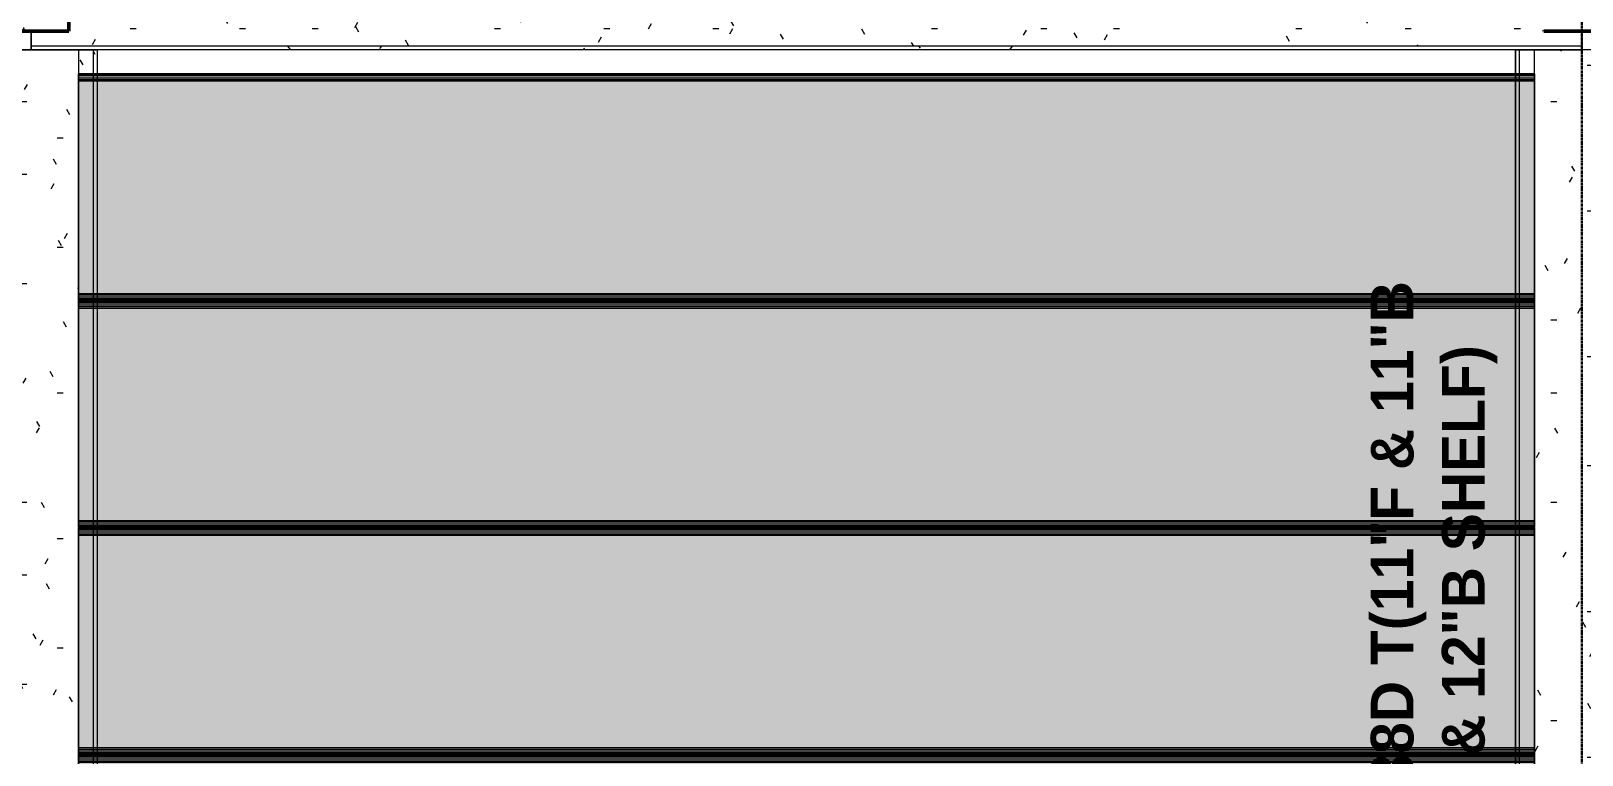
# Model space of a CAD drawing. Header units: inches. Extents: x -4126 to 627, y 9773 to 12338.
# Drawn here: x -3154.3 to -2827.3, y 11374.5 to 11527.2 of the extents above; entities that cross this region are included whole.
import ezdxf

# ---------------------------------------------------------------- set-up
doc = ezdxf.new("R2010")
doc.units = ezdxf.units.IN
doc.header["$MEASUREMENT"] = 0
doc.linetypes.add('Grid Line 1_2_', pattern=[0.875, 0.5, -0.125, 0.125, -0.125])
for name, color, linetype, lineweight in [('S-BEAM', 12, 'Continuous', 9), ('S-BEAM-IDEN', 2, 'Continuous', 30), ('S-COLS', 52, 'Continuous', 9), ('S-GRID', 1, 'Continuous', 9)]:
    doc.layers.add(name, color=color, linetype=linetype, lineweight=lineweight)
doc.styles.add('Century Gothic_B', font='', dxfattribs={"height": 9})
doc.styles.get('Century Gothic_B').set_extended_font_data('Century Gothic', bold=True)
pattern_1 = [(0, (0, 0), (30.72, 7.68), [1.267, -21.773, 1.267, -21.773, -122.88]), (0, (0, 0), (30.72, 7.68), [-46.08, 1.267, -44.813, 1.267, -21.773, -53.76]), (0, (0, 0), (30.72, 7.68), [-115.2, 1.267, -14.093, 1.267, -37.133]), (120, (11.52, 3.84), (-22.011075, 22.7643004), [1.267, -21.773, 1.267, -21.773, -122.88]), (120, (11.52, 3.84), (-22.011075, 22.7643004), [-46.08, 1.267, -44.813, 1.267, -21.773, -53.76]), (120, (11.52, 3.84), (-22.011075, 22.7643004), [-115.2, 1.267, -14.093, 1.267, -37.133]), (240, (15.36, 19.2), (-8.708925, -30.4443004), [1.267, -21.773, 1.267, -21.773, -122.88]), (240, (15.36, 19.2), (-8.708925, -30.4443004), [-46.08, 1.267, -44.813, 1.267, -21.773, -53.76]), (240, (15.36, 19.2), (-8.708925, -30.4443004), [-115.2, 1.267, -14.093, 1.267, -37.133])]

# ---------------------------------------------------------------- blocks, each defined once
blk = doc.blocks.new('034100 - Precast Structural Concrete - Column - Corbels - 16_x16_-1699968-FRAMING PLAN - 1ST FLOOR')
at = {"layer": 'S-COLS'}
h = blk.add_hatch(dxfattribs=at)
h.set_pattern_fill('FP_1', color=256, style=0, pattern_type=2)
h.set_pattern_definition([(140, (11534.205, 3155.308), (2.40992, 27.5427), [2.88, -31.68]), (85, (11534.205, 3155.308), (-28.884266, -5.327844), [2.304, -25.344]), (190.451, (11534.406, 3157.603), (-26.47393, 22.215316), [2.448, -26.924]), (136.184, (11526.525, 3155.308), (6.35642, 40.98187), [4.32, -47.52]), (186.636, (11527.055, 3158.723), (-37.40619, 35.89075), [3.671, -40.386]), (81.184, (11526.525, 3155.31), (-37.40622, 35.89097), [3.456, -38.016]), (111, (11528.445, 3159.148), (15.46073, 22.921036), [2.88, -31.68]), (56, (11528.445, 3159.148), (-27.84574, 9.34353), [2.304, -25.344]), (161.451, (11529.734, 3161.058), (-12.38442, 32.26477), [2.448, -26.924]), (127.5, (11534.205, 3155.308), (-12.782707, 0.466855), [1.267, -23.77, 1.267, -24.461, -25.44]), (127.5, (11534.205, 3155.308), (-12.782707, 0.466855), [-50.765, 1.267, -24.173]), (97.5, (11534.205, 3155.308), (-15.14509, 10.10159), [1.267, -13.402, 1.267, -23.194, -9.696]), (97.5, (11534.205, 3155.308), (-15.14509, 10.10159), [-39.13, 1.267, -8.429]), (57.5, (11534.205, 3146.745), (0.86578, 20.499161), [1.267, -8.333, 1.267, -28.685, -39.744]), (57.5, (11534.205, 3146.745), (0.86578, 20.499161), [-39.552, 1.267, -38.477]), (47.5, (11534.205, 3142.905), (-3.844288, 22.39478), [1.267, -11.213, 1.267, -18.624, -28.224]), (47.5, (11534.205, 3142.905), (-3.844288, 22.39478), [-32.371, 1.267, -26.957])])
h.paths.add_polyline_path([(7.02, -7.02), (6.98, 1), (-8.98, 1), (-8.98, -7.02), (6.94, -7.02)], flags=0)
for p, q in [((-8.91, 8.98), (-8.98, 8.98)), ((-8.98, 8.98), (-8.98, -7.02)), ((6.94, 8.98), (-8.91, 8.98)), ((7.02, 8.98), (6.94, 8.98)), ((7.02, -7.02), (7.02, 8.98)), ((-8.98, -7.02), (-8.91, -7.02)), ((-8.91, -7.02), (6.94, -7.02)), ((6.94, -7.02), (7.02, -7.02))]:
    blk.add_line(p, q, dxfattribs=at)
at = {"layer": 'S-COLS', "lineweight": 50}
for p, q in [((-8.98, -7.02), (-8.98, 8.98)), ((-8.98, 8.98), (-8.91, 8.98)), ((-8.91, 8.98), (6.94, 8.98)), ((6.94, 8.98), (7.02, 8.98)), ((7.02, 8.98), (7.02, -7.02)), ((-8.91, -7.02), (-8.98, -7.02)), ((6.94, -7.02), (-8.91, -7.02)), ((7.02, -7.02), (6.94, -7.02))]:
    blk.add_line(p, q, dxfattribs=at)
blk = doc.blocks.new('034100 - Precast Structural Concrete - Solid Plank - 12_-V3-FRAMING PLAN - 1ST FLOOR')
at = {"layer": 'S-BEAM', "transparency": 33554483}
h = blk.add_hatch(color=256, dxfattribs=at)
h.paths.add_polyline_path([(4, 23.52), (4, 23.9), (0, 23.9), (0, 23.52), (3.21, 23.52)], flags=0)
h.paths.add_polyline_path([(307, 23.52), (307, 23.9), (303, 23.9), (303, 23.52), (303.79, 23.52)], flags=0)
h = blk.add_hatch(color=256, dxfattribs=at)
h.paths.add_polyline_path([(307, -23.52), (307, -23.09), (303, -23.09), (303, -23.52), (303.79, -23.52)], flags=0)
h.paths.add_polyline_path([(4, -23.52), (4, -23.09), (0, -23.09), (0, -23.52), (3.21, -23.52)], flags=0)
h.paths.add_polyline_path([(3.21, -22.7), (4, -22.7), (4, 22.7), (0, 22.7), (0, -22.7)], flags=0)
h.paths.add_polyline_path([(303.79, -22.7), (307, -22.7), (307, 22.7), (303, 22.7), (303, -22.7)], flags=0)
h.paths.add_polyline_path([(3.21, 23.09), (4, 23.09), (4, 23.52), (0, 23.52), (0, 23.09)], flags=0)
h.paths.add_polyline_path([(303, 23.09), (307, 23.09), (307, 23.52), (303, 23.52)], flags=0)
h = blk.add_hatch(color=256, dxfattribs=at)
h.paths.add_polyline_path([(4, 22.7), (4, 23.09), (0, 23.09), (0, 22.7), (3.21, 22.7)], flags=0)
h.paths.add_polyline_path([(307, 22.7), (307, 23.09), (303, 23.09), (303, 22.7), (303.79, 22.7)], flags=0)
for points in [[(152.88, 23.52), (303, 23.52), (303, 23.9), (4, 23.9), (4, 23.52), (136.66, 23.52)], [(287.95, 22.7), (303, 22.7), (303, 23.09), (4, 23.09), (4, 22.7), (152.88, 22.7)], [(152.88, -23.09), (303, -23.09), (303, -22.7), (4, -22.7), (4, -23.09), (17.82, -23.09)], [(303, -23.9), (303, -23.52), (4, -23.52), (4, -23.9), (287.95, -23.9)]]:
    blk.add_hatch(color=256, dxfattribs=at).paths.add_polyline_path(points, flags=0)
h = blk.add_hatch(color=256, dxfattribs=at)
h.paths.add_polyline_path([(303, -23.52), (303, -23.09), (4, -23.09), (4, -23.52), (287.95, -23.52)], flags=0)
h.paths.add_polyline_path([(17.82, -22.7), (303, -22.7), (303, 22.7), (4, 22.7), (4, -22.7)], flags=0)
h.paths.add_polyline_path([(152.88, 23.09), (303, 23.09), (303, 23.52), (4, 23.52), (4, 23.09), (17.82, 23.09)], flags=0)
h = blk.add_hatch(color=256, dxfattribs=at)
h.paths.add_polyline_path([(4, -23.09), (4, -22.7), (0, -22.7), (0, -23.09), (3.21, -23.09)], flags=0)
h.paths.add_polyline_path([(307, -23.09), (307, -22.7), (303, -22.7), (303, -23.09), (303.79, -23.09)], flags=0)
h = blk.add_hatch(color=256, dxfattribs=at)
h.paths.add_polyline_path([(0, -23.9), (4, -23.9), (4, -23.52), (0, -23.52)], flags=0)
h.paths.add_polyline_path([(307, -23.9), (307, -23.52), (303, -23.52), (303, -23.9), (303.79, -23.9)], flags=0)
at = {"layer": 'S-BEAM'}
for p, q in [((0, 23.94), (0, 23.9)), ((0, 23.94), (4, 23.94)), ((0, 23.76), (0, 23.9)), ((0, 23.9), (0, 23.52)), ((0, 23.9), (4, 23.9)), ((0, 23.52), (0, 23.76)), ((0, 23.76), (4, 23.76)), ((0, 23.76), (4, 23.76)), ((0, 22.7), (0, 23.52)), ((0, 23.52), (0, -23.52)), ((0, 23.52), (4, 23.52)), ((0, 22.7), (0, 23.09)), ((0, 23.09), (0, 22.7)), ((0, 23.09), (4, 23.09)), ((0, 23.09), (4, 23.09)), ((4, 23.94), (303, 23.94)), ((4, 23.9), (303, 23.9)), ((4, 23.76), (303, 23.76)), ((4, 23.76), (303, 23.76)), ((4, 23.52), (303, 23.52)), ((4, 23.09), (303, 23.09)), ((4, 23.09), (303, 23.09)), ((303, 23.94), (307, 23.94)), ((303, 23.9), (307, 23.9)), ((303, 23.76), (307, 23.76)), ((303, 23.76), (307, 23.76)), ((303, 23.52), (307, 23.52)), ((303, 23.09), (307, 23.09)), ((303, 23.09), (307, 23.09)), ((307, 23.9), (307, 23.94)), ((307, 23.52), (307, 23.9)), ((307, 23.9), (307, 23.76)), ((307, 23.76), (307, 23.52)), ((307, -23.52), (307, 23.52)), ((307, 23.52), (307, 22.7)), ((307, 22.7), (307, 23.09)), ((307, 23.09), (307, 22.7)), ((0, 22.4), (0, 22.7)), ((0, 22.7), (4, 22.7)), ((0, -22.4), (0, 22.4)), ((0, 22.4), (4, 22.4)), ((4, 22.7), (303, 22.7)), ((4, 22.4), (303, 22.4)), ((303, 22.7), (307, 22.7)), ((303, 22.4), (307, 22.4)), ((307, 22.7), (307, 22.4)), ((307, 22.4), (307, -22.4)), ((0, -22.7), (0, -22.4)), ((0, -22.4), (4, -22.4)), ((0, -23.52), (0, -22.7)), ((0, -22.7), (0, -23.09)), ((0, -23.09), (0, -22.7)), ((0, -22.7), (4, -22.7)), ((4, -22.4), (303, -22.4)), ((4, -22.7), (303, -22.7)), ((303, -22.4), (307, -22.4)), ((303, -22.7), (307, -22.7)), ((307, -22.4), (307, -22.7)), ((307, -22.7), (307, -23.09)), ((307, -23.09), (307, -22.7)), ((307, -22.7), (307, -23.52)), ((0, -23.09), (4, -23.09)), ((0, -23.09), (4, -23.09)), ((0, -23.52), (0, -23.9)), ((0, -23.76), (0, -23.52)), ((4, -23.52), (0, -23.52)), ((0, -23.9), (0, -23.76)), ((4, -23.76), (0, -23.76)), ((0, -23.76), (4, -23.76)), ((0, -23.9), (0, -23.94)), ((0, -23.9), (4, -23.9)), ((0, -23.94), (4, -23.94)), ((4, -23.09), (303, -23.09)), ((4, -23.09), (303, -23.09)), ((303, -23.52), (4, -23.52)), ((303, -23.76), (4, -23.76)), ((4, -23.76), (303, -23.76)), ((4, -23.9), (303, -23.9)), ((4, -23.94), (303, -23.94)), ((303, -23.09), (307, -23.09)), ((303, -23.09), (307, -23.09)), ((307, -23.52), (303, -23.52)), ((307, -23.76), (303, -23.76)), ((303, -23.76), (307, -23.76)), ((303, -23.9), (307, -23.9)), ((303, -23.94), (307, -23.94)), ((307, -23.52), (307, -23.76)), ((307, -23.9), (307, -23.52)), ((307, -23.76), (307, -23.9)), ((307, -23.94), (307, -23.9))]:
    blk.add_line(p, q, dxfattribs=at)
blk = doc.blocks.new('034100 - Precast Structural Concrete - Solid Plank - 12_-V4-FRAMING PLAN - 1ST FLOOR')
at = {"layer": 'S-BEAM', "transparency": 33554483}
h = blk.add_hatch(color=256, dxfattribs=at)
h.paths.add_polyline_path([(4, 23.52), (4, 23.9), (0, 23.9), (0, 23.52), (3.21, 23.52)], flags=0)
h.paths.add_polyline_path([(307, 23.52), (307, 23.9), (303, 23.9), (303, 23.52), (303.79, 23.52)], flags=0)
h = blk.add_hatch(color=256, dxfattribs=at)
h.paths.add_polyline_path([(4, -23.52), (4, -23.09), (0, -23.09), (0, -23.52), (3.21, -23.52)], flags=0)
h.paths.add_polyline_path([(303, -23.52), (307, -23.52), (307, -23.09), (303, -23.09)], flags=0)
h.paths.add_polyline_path([(3.21, -22.7), (4, -22.7), (4, 22.7), (0, 22.7), (0, -22.7)], flags=0)
h.paths.add_polyline_path([(303.79, -22.7), (307, -22.7), (307, 22.7), (303, 22.7), (303, -22.7)], flags=0)
h.paths.add_polyline_path([(3.21, 23.09), (4, 23.09), (4, 23.52), (0, 23.52), (0, 23.09)], flags=0)
h.paths.add_polyline_path([(303, 23.09), (307, 23.09), (307, 23.52), (303, 23.52)], flags=0)
h = blk.add_hatch(color=256, dxfattribs=at)
h.paths.add_polyline_path([(4, 22.7), (4, 23.09), (0, 23.09), (0, 22.7), (3.21, 22.7)], flags=0)
h.paths.add_polyline_path([(307, 22.7), (307, 23.09), (303, 23.09), (303, 22.7), (303.79, 22.7)], flags=0)
for points in [[(152.88, 23.52), (303, 23.52), (303, 23.9), (4, 23.9), (4, 23.52), (17.82, 23.52)], [(287.95, 22.7), (303, 22.7), (303, 23.09), (4, 23.09), (4, 22.7), (152.88, 22.7)], [(17.82, -23.09), (303, -23.09), (303, -22.7), (4, -22.7), (4, -23.09)], [(287.95, -23.9), (303, -23.9), (303, -23.52), (4, -23.52), (4, -23.9), (152.88, -23.9)]]:
    blk.add_hatch(color=256, dxfattribs=at).paths.add_polyline_path(points, flags=0)
h = blk.add_hatch(color=256, dxfattribs=at)
h.paths.add_polyline_path([(4, -23.52), (303, -23.52), (303, -23.09), (4, -23.09)], flags=0)
h.paths.add_polyline_path([(303, -22.7), (303, 22.7), (4, 22.7), (4, -22.7), (287.95, -22.7)], flags=0)
h.paths.add_polyline_path([(287.95, 23.09), (303, 23.09), (303, 23.52), (4, 23.52), (4, 23.09), (152.88, 23.09)], flags=0)
h = blk.add_hatch(color=256, dxfattribs=at)
h.paths.add_polyline_path([(4, -23.09), (4, -22.7), (0, -22.7), (0, -23.09), (3.21, -23.09)], flags=0)
h.paths.add_polyline_path([(307, -23.09), (307, -22.7), (303, -22.7), (303, -23.09), (303.79, -23.09)], flags=0)
h = blk.add_hatch(color=256, dxfattribs=at)
h.paths.add_polyline_path([(303.79, -23.9), (307, -23.9), (307, -23.52), (303, -23.52), (303, -23.9)], flags=0)
h.paths.add_polyline_path([(0, -23.9), (4, -23.9), (4, -23.52), (0, -23.52)], flags=0)
at = {"layer": 'S-BEAM'}
for p, q in [((0, 23.94), (0, 23.9)), ((0, 23.94), (4, 23.94)), ((0, 23.76), (0, 23.9)), ((0, 23.9), (0, 23.52)), ((0, 23.9), (4, 23.9)), ((0, 23.52), (0, 23.76)), ((0, 23.76), (4, 23.76)), ((0, 23.76), (4, 23.76)), ((0, 22.7), (0, 23.52)), ((0, 23.52), (0, -23.52)), ((0, 23.52), (4, 23.52)), ((0, 22.7), (0, 23.09)), ((0, 23.09), (0, 22.7)), ((0, 23.09), (4, 23.09)), ((0, 23.09), (4, 23.09)), ((4, 23.94), (303, 23.94)), ((4, 23.9), (303, 23.9)), ((4, 23.76), (303, 23.76)), ((4, 23.76), (303, 23.76)), ((4, 23.52), (303, 23.52)), ((4, 23.09), (303, 23.09)), ((4, 23.09), (303, 23.09)), ((303, 23.94), (307, 23.94)), ((303, 23.9), (307, 23.9)), ((303, 23.76), (307, 23.76)), ((303, 23.76), (307, 23.76)), ((303, 23.52), (307, 23.52)), ((303, 23.09), (307, 23.09)), ((303, 23.09), (307, 23.09)), ((307, 23.9), (307, 23.94)), ((307, 23.52), (307, 23.9)), ((307, 23.9), (307, 23.76)), ((307, 23.76), (307, 23.52)), ((307, -23.52), (307, 23.52)), ((307, 23.52), (307, 22.7)), ((307, 22.7), (307, 23.09)), ((307, 23.09), (307, 22.7)), ((0, 22.4), (0, 22.7)), ((0, 22.7), (4, 22.7)), ((0, -22.4), (0, 22.4)), ((0, 22.4), (4, 22.4)), ((4, 22.7), (303, 22.7)), ((4, 22.4), (303, 22.4)), ((303, 22.7), (307, 22.7)), ((303, 22.4), (307, 22.4)), ((307, 22.7), (307, 22.4)), ((307, 22.4), (307, -22.4)), ((0, -22.7), (0, -22.4)), ((0, -22.4), (4, -22.4)), ((0, -23.52), (0, -22.7)), ((0, -22.7), (0, -23.09)), ((0, -23.09), (0, -22.7)), ((0, -22.7), (4, -22.7)), ((4, -22.4), (303, -22.4)), ((4, -22.7), (303, -22.7)), ((303, -22.4), (307, -22.4)), ((303, -22.7), (307, -22.7)), ((307, -22.4), (307, -22.7)), ((307, -22.7), (307, -23.09)), ((307, -23.09), (307, -22.7)), ((307, -22.7), (307, -23.52)), ((0, -23.09), (4, -23.09)), ((0, -23.09), (4, -23.09)), ((0, -23.52), (0, -23.9)), ((0, -23.76), (0, -23.52)), ((4, -23.52), (0, -23.52)), ((0, -23.9), (0, -23.76)), ((4, -23.76), (0, -23.76)), ((0, -23.76), (4, -23.76)), ((0, -23.9), (0, -23.94)), ((0, -23.9), (4, -23.9)), ((0, -23.94), (4, -23.94)), ((4, -23.09), (303, -23.09)), ((4, -23.09), (303, -23.09)), ((303, -23.52), (4, -23.52)), ((303, -23.76), (4, -23.76)), ((4, -23.76), (303, -23.76)), ((4, -23.9), (303, -23.9)), ((4, -23.94), (303, -23.94)), ((303, -23.09), (307, -23.09)), ((303, -23.09), (307, -23.09)), ((307, -23.52), (303, -23.52)), ((307, -23.76), (303, -23.76)), ((303, -23.76), (307, -23.76)), ((303, -23.9), (307, -23.9)), ((303, -23.94), (307, -23.94)), ((307, -23.52), (307, -23.76)), ((307, -23.9), (307, -23.52)), ((307, -23.76), (307, -23.9)), ((307, -23.94), (307, -23.9))]:
    blk.add_line(p, q, dxfattribs=at)
blk = doc.blocks.new('034100 - Precast Structural Concrete - Solid Plank - 12_-V5-FRAMING PLAN - 1ST FLOOR')
at = {"layer": 'S-BEAM', "transparency": 33554483}
h = blk.add_hatch(color=256, dxfattribs=at)
h.paths.add_polyline_path([(303.79, 23.52), (307, 23.52), (307, 23.9), (303, 23.9), (303, 23.52)], flags=0)
h.paths.add_polyline_path([(3.21, 23.52), (4, 23.52), (4, 23.9), (0, 23.9), (0, 23.52)], flags=0)
h = blk.add_hatch(color=256, dxfattribs=at)
h.paths.add_polyline_path([(303.79, -23.52), (307, -23.52), (307, -23.09), (303, -23.09), (303, -23.52)], flags=0)
h.paths.add_polyline_path([(0, -23.52), (4, -23.52), (4, -23.09), (0, -23.09)], flags=0)
h.paths.add_polyline_path([(303.79, -22.7), (307, -22.7), (307, 22.7), (303, 22.7), (303, -22.7)], flags=0)
h.paths.add_polyline_path([(3.21, -22.7), (4, -22.7), (4, 22.7), (0, 22.7), (0, -22.7)], flags=0)
h.paths.add_polyline_path([(0, 23.09), (4, 23.09), (4, 23.52), (0, 23.52)], flags=0)
h.paths.add_polyline_path([(307, 23.09), (307, 23.52), (303, 23.52), (303, 23.09), (303.79, 23.09)], flags=0)
h = blk.add_hatch(color=256, dxfattribs=at)
h.paths.add_polyline_path([(4, 22.7), (4, 23.09), (0, 23.09), (0, 22.7), (3.21, 22.7)], flags=0)
h.paths.add_polyline_path([(307, 22.7), (307, 23.09), (303, 23.09), (303, 22.7), (303.79, 22.7)], flags=0)
for points in [[(303, 23.52), (303, 23.9), (4, 23.9), (4, 23.52), (287.95, 23.52)], [(152.88, 22.7), (303, 22.7), (303, 23.09), (4, 23.09), (4, 22.7), (17.82, 22.7)], [(307, 23.9), (307, 23.94), (303.79, 23.9)], [(152.88, -23.09), (303, -23.09), (303, -22.7), (4, -22.7), (4, -23.09), (17.82, -23.09)], [(287.95, -23.9), (303, -23.9), (303, -23.52), (4, -23.52), (4, -23.9), (152.88, -23.9)], [(307, -23.94), (307, -23.9), (303.79, -23.94)]]:
    blk.add_hatch(color=256, dxfattribs=at).paths.add_polyline_path(points, flags=0)
h = blk.add_hatch(color=256, dxfattribs=at)
h.paths.add_polyline_path([(303, -23.52), (303, -23.09), (4, -23.09), (4, -23.52), (287.95, -23.52)], flags=0)
h.paths.add_polyline_path([(17.82, -22.7), (303, -22.7), (303, 22.7), (4, 22.7), (4, -22.7)], flags=0)
h.paths.add_polyline_path([(287.95, 23.09), (303, 23.09), (303, 23.52), (4, 23.52), (4, 23.09), (152.88, 23.09)], flags=0)
h = blk.add_hatch(color=256, dxfattribs=at)
h.paths.add_polyline_path([(4, -23.09), (4, -22.7), (0, -22.7), (0, -23.09), (3.21, -23.09)], flags=0)
h.paths.add_polyline_path([(307, -23.09), (307, -22.7), (303, -22.7), (303, -23.09), (303.79, -23.09)], flags=0)
h = blk.add_hatch(color=256, dxfattribs=at)
h.paths.add_polyline_path([(303.79, -23.9), (307, -23.9), (307, -23.52), (303, -23.52), (303, -23.9)], flags=0)
h.paths.add_polyline_path([(3.21, -23.9), (4, -23.9), (4, -23.52), (0, -23.52), (0, -23.9)], flags=0)
at = {"layer": 'S-BEAM'}
for p, q in [((0, 23.94), (0, 23.9)), ((0, 23.94), (4, 23.94)), ((0, 23.76), (0, 23.9)), ((0, 23.9), (0, 23.52)), ((0, 23.9), (4, 23.9)), ((0, 23.52), (0, 23.76)), ((0, 23.76), (4, 23.76)), ((0, 23.76), (4, 23.76)), ((0, 22.7), (0, 23.52)), ((0, 23.52), (0, -23.52)), ((0, 23.52), (4, 23.52)), ((0, 22.7), (0, 23.09)), ((0, 23.09), (0, 22.7)), ((0, 23.09), (4, 23.09)), ((0, 23.09), (4, 23.09)), ((4, 23.94), (303, 23.94)), ((4, 23.9), (303, 23.9)), ((4, 23.76), (303, 23.76)), ((4, 23.76), (303, 23.76)), ((4, 23.52), (303, 23.52)), ((4, 23.09), (303, 23.09)), ((4, 23.09), (303, 23.09)), ((303, 23.94), (307, 23.94)), ((303, 23.9), (307, 23.9)), ((303, 23.76), (307, 23.76)), ((303, 23.76), (307, 23.76)), ((303, 23.52), (307, 23.52)), ((303, 23.09), (307, 23.09)), ((303, 23.09), (307, 23.09)), ((307, 23.9), (307, 23.94)), ((307, 23.52), (307, 23.9)), ((307, 23.9), (307, 23.76)), ((307, 23.76), (307, 23.52)), ((307, -23.52), (307, 23.52)), ((307, 23.52), (307, 22.7)), ((307, 22.7), (307, 23.09)), ((307, 23.09), (307, 22.7)), ((0, 22.4), (0, 22.7)), ((0, 22.7), (4, 22.7)), ((0, -22.4), (0, 22.4)), ((0, 22.4), (4, 22.4)), ((4, 22.7), (303, 22.7)), ((4, 22.4), (303, 22.4)), ((303, 22.7), (307, 22.7)), ((303, 22.4), (307, 22.4)), ((307, 22.7), (307, 22.4)), ((307, 22.4), (307, -22.4)), ((0, -22.7), (0, -22.4)), ((0, -22.4), (4, -22.4)), ((0, -23.52), (0, -22.7)), ((0, -22.7), (0, -23.09)), ((0, -23.09), (0, -22.7)), ((0, -22.7), (4, -22.7)), ((4, -22.4), (303, -22.4)), ((4, -22.7), (303, -22.7)), ((303, -22.4), (307, -22.4)), ((303, -22.7), (307, -22.7)), ((307, -22.4), (307, -22.7)), ((307, -22.7), (307, -23.09)), ((307, -23.09), (307, -22.7)), ((307, -22.7), (307, -23.52)), ((0, -23.09), (4, -23.09)), ((0, -23.09), (4, -23.09)), ((0, -23.52), (0, -23.9)), ((0, -23.76), (0, -23.52)), ((4, -23.52), (0, -23.52)), ((0, -23.9), (0, -23.76)), ((4, -23.76), (0, -23.76)), ((0, -23.76), (4, -23.76)), ((0, -23.9), (0, -23.94)), ((0, -23.9), (4, -23.9)), ((0, -23.94), (4, -23.94)), ((4, -23.09), (303, -23.09)), ((4, -23.09), (303, -23.09)), ((303, -23.52), (4, -23.52)), ((303, -23.76), (4, -23.76)), ((4, -23.76), (303, -23.76)), ((4, -23.9), (303, -23.9)), ((4, -23.94), (303, -23.94)), ((303, -23.09), (307, -23.09)), ((303, -23.09), (307, -23.09)), ((307, -23.52), (303, -23.52)), ((307, -23.76), (303, -23.76)), ((303, -23.76), (307, -23.76)), ((303, -23.9), (307, -23.9)), ((303, -23.94), (307, -23.94)), ((307, -23.52), (307, -23.76)), ((307, -23.9), (307, -23.52)), ((307, -23.76), (307, -23.9)), ((307, -23.94), (307, -23.9))]:
    blk.add_line(p, q, dxfattribs=at)
blk = doc.blocks.new('034100 - Precast Structural Concrete - Solid Plank - 12_-V6-FRAMING PLAN - 1ST FLOOR')
at = {"layer": 'S-BEAM', "transparency": 33554483}
h = blk.add_hatch(color=256, dxfattribs=at)
h.paths.add_polyline_path([(307, 23.52), (307, 23.9), (303, 23.9), (303, 23.52), (303.79, 23.52)], flags=0)
h.paths.add_polyline_path([(3.21, 23.52), (4, 23.52), (4, 23.9), (0, 23.9), (0, 23.52)], flags=0)
h = blk.add_hatch(color=256, dxfattribs=at)
h.paths.add_polyline_path([(4, -23.52), (4, -23.09), (0, -23.09), (0, -23.52), (3.21, -23.52)], flags=0)
h.paths.add_polyline_path([(303, -23.52), (307, -23.52), (307, -23.09), (303, -23.09)], flags=0)
h.paths.add_polyline_path([(3.21, -22.7), (4, -22.7), (4, 22.7), (0, 22.7), (0, -22.7)], flags=0)
h.paths.add_polyline_path([(303.79, -22.7), (307, -22.7), (307, 22.7), (303, 22.7), (303, -22.7)], flags=0)
h.paths.add_polyline_path([(3.21, 23.09), (4, 23.09), (4, 23.52), (0, 23.52), (0, 23.09)], flags=0)
h.paths.add_polyline_path([(303, 23.09), (307, 23.09), (307, 23.52), (303, 23.52)], flags=0)
h = blk.add_hatch(color=256, dxfattribs=at)
h.paths.add_polyline_path([(4, 22.7), (4, 23.09), (0, 23.09), (0, 22.7), (3.21, 22.7)], flags=0)
h.paths.add_polyline_path([(307, 22.7), (307, 23.09), (303, 23.09), (303, 22.7), (303.79, 22.7)], flags=0)
h = blk.add_hatch(color=256, dxfattribs=at)
h.paths.add_polyline_path([(4, 23.9), (4, 23.94), (3.21, 23.9)], flags=0)
h.paths.add_polyline_path([(307, 23.9), (307, 23.94), (303.79, 23.9)], flags=0)
for points in [[(303, 23.52), (303, 23.9), (4, 23.9), (4, 23.52), (287.95, 23.52)], [(152.88, 22.7), (303, 22.7), (303, 23.09), (4, 23.09), (4, 22.7), (17.82, 22.7)], [(152.88, -23.09), (303, -23.09), (303, -22.7), (4, -22.7), (4, -23.09), (17.82, -23.09)], [(287.95, -23.9), (303, -23.9), (303, -23.52), (4, -23.52), (4, -23.9), (152.88, -23.9)]]:
    blk.add_hatch(color=256, dxfattribs=at).paths.add_polyline_path(points, flags=0)
h = blk.add_hatch(color=256, dxfattribs=at)
h.paths.add_polyline_path([(4, -23.52), (303, -23.52), (303, -23.09), (4, -23.09)], flags=0)
h.paths.add_polyline_path([(17.82, -22.7), (303, -22.7), (303, 22.7), (4, 22.7), (4, -22.7)], flags=0)
h.paths.add_polyline_path([(152.88, 23.09), (303, 23.09), (303, 23.52), (4, 23.52), (4, 23.09), (17.82, 23.09)], flags=0)
h = blk.add_hatch(color=256, dxfattribs=at)
h.paths.add_polyline_path([(4, -23.09), (4, -22.7), (0, -22.7), (0, -23.09), (3.21, -23.09)], flags=0)
h.paths.add_polyline_path([(307, -23.09), (307, -22.7), (303, -22.7), (303, -23.09), (303.79, -23.09)], flags=0)
h = blk.add_hatch(color=256, dxfattribs=at)
h.paths.add_polyline_path([(303.79, -23.9), (307, -23.9), (307, -23.52), (303, -23.52), (303, -23.9)], flags=0)
h.paths.add_polyline_path([(0, -23.9), (4, -23.9), (4, -23.52), (0, -23.52)], flags=0)
at = {"layer": 'S-BEAM'}
for p, q in [((0, 23.94), (0, 23.9)), ((0, 23.94), (4, 23.94)), ((0, 23.76), (0, 23.9)), ((0, 23.9), (0, 23.52)), ((0, 23.9), (4, 23.9)), ((0, 23.52), (0, 23.76)), ((0, 23.76), (4, 23.76)), ((0, 23.76), (4, 23.76)), ((0, 22.7), (0, 23.52)), ((0, 23.52), (0, -23.52)), ((0, 23.52), (4, 23.52)), ((0, 22.7), (0, 23.09)), ((0, 23.09), (0, 22.7)), ((0, 23.09), (4, 23.09)), ((0, 23.09), (4, 23.09)), ((4, 23.94), (303, 23.94)), ((4, 23.9), (303, 23.9)), ((4, 23.76), (303, 23.76)), ((4, 23.76), (303, 23.76)), ((4, 23.52), (303, 23.52)), ((4, 23.09), (303, 23.09)), ((4, 23.09), (303, 23.09)), ((303, 23.94), (307, 23.94)), ((303, 23.9), (307, 23.9)), ((303, 23.76), (307, 23.76)), ((303, 23.76), (307, 23.76)), ((303, 23.52), (307, 23.52)), ((303, 23.09), (307, 23.09)), ((303, 23.09), (307, 23.09)), ((307, 23.9), (307, 23.94)), ((307, 23.52), (307, 23.9)), ((307, 23.9), (307, 23.76)), ((307, 23.76), (307, 23.52)), ((307, -23.52), (307, 23.52)), ((307, 23.52), (307, 22.7)), ((307, 22.7), (307, 23.09)), ((307, 23.09), (307, 22.7)), ((0, 22.4), (0, 22.7)), ((0, 22.7), (4, 22.7)), ((0, -22.4), (0, 22.4)), ((0, 22.4), (4, 22.4)), ((4, 22.7), (303, 22.7)), ((4, 22.4), (303, 22.4)), ((303, 22.7), (307, 22.7)), ((303, 22.4), (307, 22.4)), ((307, 22.7), (307, 22.4)), ((307, 22.4), (307, -22.4)), ((0, -22.7), (0, -22.4)), ((0, -22.4), (4, -22.4)), ((0, -23.52), (0, -22.7)), ((0, -22.7), (0, -23.09)), ((0, -23.09), (0, -22.7)), ((0, -22.7), (4, -22.7)), ((4, -22.4), (303, -22.4)), ((4, -22.7), (303, -22.7)), ((303, -22.4), (307, -22.4)), ((303, -22.7), (307, -22.7)), ((307, -22.4), (307, -22.7)), ((307, -22.7), (307, -23.09)), ((307, -23.09), (307, -22.7)), ((307, -22.7), (307, -23.52)), ((0, -23.09), (4, -23.09)), ((0, -23.09), (4, -23.09)), ((0, -23.52), (0, -23.9)), ((0, -23.76), (0, -23.52)), ((4, -23.52), (0, -23.52)), ((0, -23.9), (0, -23.76)), ((4, -23.76), (0, -23.76)), ((0, -23.76), (4, -23.76)), ((0, -23.9), (0, -23.94)), ((0, -23.9), (4, -23.9)), ((0, -23.94), (4, -23.94)), ((4, -23.09), (303, -23.09)), ((4, -23.09), (303, -23.09)), ((303, -23.52), (4, -23.52)), ((303, -23.76), (4, -23.76)), ((4, -23.76), (303, -23.76)), ((4, -23.9), (303, -23.9)), ((4, -23.94), (303, -23.94)), ((303, -23.09), (307, -23.09)), ((303, -23.09), (307, -23.09)), ((307, -23.52), (303, -23.52)), ((307, -23.76), (303, -23.76)), ((303, -23.76), (307, -23.76)), ((303, -23.9), (307, -23.9)), ((303, -23.94), (307, -23.94)), ((307, -23.52), (307, -23.76)), ((307, -23.9), (307, -23.52)), ((307, -23.76), (307, -23.9)), ((307, -23.94), (307, -23.9))]:
    blk.add_line(p, q, dxfattribs=at)

msp = doc.modelspace()

# ---------------------------------------------------------------- hatches: boundary and pattern name
at = {"layer": 'S-BEAM'}
h = msp.add_hatch(dxfattribs=at)
h.set_pattern_fill('FP_3', color=256, style=0, pattern_type=2)
h.set_pattern_definition(pattern_1)
h.paths.add_polyline_path([(-2837.324, 11523.977), (-2827.339, 11523.977), (-2827.339, 11527.189), (-2835.324, 11527.189), (-2835.324, 11542.189), (-3146.324, 11542.189), (-3146.324, 11527.189), (-3154.308, 11527.189), (-3154.308, 11523.977), (-2840.536, 11523.977)], flags=0)
h = msp.add_hatch(dxfattribs=at)
h.set_pattern_fill('FP_4', color=256, style=0, pattern_type=2)
h.set_pattern_definition([(0, (0, 5820.488), (30.72, 5.431), [1.267, -21.773, 1.267, -21.773, -122.88]), (0, (0, 5820.488), (30.72, 5.431), [-46.08, 1.267, -44.813, 1.267, -21.773, -53.76]), (0, (0, 5820.488), (30.72, 5.431), [-115.2, 1.267, -14.093, 1.267, -37.133]), (129.232, (11.52, 5823.204), (-19.350573, 12.838379), [1.002, -17.213, 1.002, -17.213, -97.145]), (129.232, (11.52, 5823.204), (-19.350573, 12.838379), [-36.429, 1.002, -35.428, 1.002, -17.213, -42.501]), (129.232, (11.52, 5823.204), (-19.350573, 12.838379), [-91.074, 1.002, -11.141, 1.002, -29.356]), (230.768, (15.36, 5834.065), (-11.3700044, -24.785848), [1.002, -17.213, 1.002, -17.213, -97.145]), (230.768, (15.36, 5834.065), (-11.3700044, -24.785848), [-36.429, 1.002, -35.428, 1.002, -17.213, -42.501]), (230.768, (15.36, 5834.065), (-11.3700044, -24.785848), [-91.074, 1.002, -11.141, 1.002, -29.356])])
h.paths.add_polyline_path([(-3007.663, 11523.189), (-2827.339, 11523.217), (-2827.339, 11523.977), (-3154.308, 11523.977), (-3154.308, 11523.217), (-3008.496, 11523.189)], flags=0)
h = msp.add_hatch(dxfattribs=at)
h.set_pattern_fill('FP_3', color=256, style=0, pattern_type=2)
h.set_pattern_definition(pattern_1)
h.paths.add_polyline_path([(-3164.324, 11187.193), (-3162.324, 11187.193), (-3162.324, 11195.189), (-3146.324, 11195.189), (-3146.324, 11187.193), (-3144.324, 11187.193), (-3144.324, 11276.289), (-3164.324, 11276.289), (-3164.324, 11191.795)], flags=0)
h.paths.add_polyline_path([(-3161.324, 11284.914), (-3144.324, 11284.914), (-3144.324, 11518.199), (-3141.111, 11518.199), (-3141.111, 11523.189), (-3167.536, 11523.217), (-3167.536, 11518.199), (-3164.324, 11518.158), (-3164.324, 11284.914)], flags=0)
h = msp.add_hatch(dxfattribs=at)
h.set_pattern_fill('FP_22', color=256, style=0, pattern_type=2)
h.set_pattern_definition([(0, (-1626.056, 0), (21.722, 7.68), [0.896, -15.396, 0.896, -15.396, -86.889]), (0, (-1626.056, 0), (21.722, 7.68), [-32.583, 0.896, -31.687, 0.896, -15.396, -38.014]), (0, (-1626.056, 0), (21.722, 7.68), [-81.459, 0.896, -9.965, 0.896, -26.257]), (112.208, (-1617.91, 3.84), (-16.9086766, 26.0559108), [1.185, -20.367, 1.185, -20.367, -114.944]), (112.208, (-1617.91, 3.84), (-16.9086766, 26.0559108), [-43.104, 1.185, -41.919, 1.185, -20.367, -50.288]), (112.208, (-1617.91, 3.84), (-16.9086766, 26.0559108), [-107.76, 1.185, -13.183, 1.185, -34.735]), (247.792, (-1615.194, 19.2), (-4.8140186, -27.152691), [1.185, -20.367, 1.185, -20.367, -114.944]), (247.792, (-1615.194, 19.2), (-4.8140186, -27.152691), [-43.104, 1.185, -41.919, 1.185, -20.367, -50.288]), (247.792, (-1615.194, 19.2), (-4.8140186, -27.152691), [-107.76, 1.185, -13.183, 1.185, -34.735])])
h.paths.add_polyline_path([(-3140.324, 11518.199), (-3140.324, 11523.189), (-3141.111, 11523.189), (-3141.111, 11518.199)], flags=0)
h = msp.add_hatch(dxfattribs=at)
h.set_pattern_fill('FP_21', color=256, style=0, pattern_type=2)
h.set_pattern_definition([(0, (-1364.768, 0), (21.722, 7.68), [0.896, -15.396, 0.896, -15.396, -86.889]), (0, (-1364.768, 0), (21.722, 7.68), [-32.583, 0.896, -31.687, 0.896, -15.396, -38.014]), (0, (-1364.768, 0), (21.722, 7.68), [-81.459, 0.896, -9.965, 0.896, -26.257]), (112.208, (-1356.622, 3.84), (-16.9086766, 26.0559108), [1.185, -20.367, 1.185, -20.367, -114.944]), (112.208, (-1356.622, 3.84), (-16.9086766, 26.0559108), [-43.104, 1.185, -41.919, 1.185, -20.367, -50.288]), (112.208, (-1356.622, 3.84), (-16.9086766, 26.0559108), [-107.76, 1.185, -13.183, 1.185, -34.735]), (247.792, (-1353.907, 19.2), (-4.8140186, -27.152691), [1.185, -20.367, 1.185, -20.367, -114.944]), (247.792, (-1353.907, 19.2), (-4.8140186, -27.152691), [-43.104, 1.185, -41.919, 1.185, -20.367, -50.288]), (247.792, (-1353.907, 19.2), (-4.8140186, -27.152691), [-107.76, 1.185, -13.183, 1.185, -34.735])])
h.paths.add_polyline_path([(-2840.536, 11518.199), (-2840.536, 11523.189), (-2841.324, 11523.189), (-2841.324, 11518.199)], flags=0)
h = msp.add_hatch(dxfattribs=at)
h.set_pattern_fill('FP_3', color=256, style=0, pattern_type=2)
h.set_pattern_definition(pattern_1)
h.paths.add_polyline_path([(-2819.324, 11187.193), (-2818.324, 11187.193), (-2818.324, 11276.289), (-2837.324, 11276.289), (-2837.324, 11187.193), (-2835.324, 11187.193), (-2835.324, 11195.189), (-2819.324, 11195.189), (-2819.324, 11191.795)], flags=0)
h.paths.add_polyline_path([(-2831.061, 11284.914), (-2818.324, 11284.914), (-2818.324, 11518.199), (-2814.111, 11518.199), (-2814.111, 11523.189), (-2840.536, 11523.189), (-2840.536, 11518.199), (-2837.324, 11518.158), (-2837.324, 11284.914)], flags=0)

# ---------------------------------------------------------------- linework, layer by layer
for p, q in [((-3154.308, 11527.189), (-3154.308, 11523.977)), ((-3154.308, 11523.217), (-3154.308, 11527.189)), ((-2827.339, 11527.189), (-2827.339, 11523.217)), ((-2827.339, 11523.977), (-2827.339, 11527.189)), ((-3154.308, 11523.977), (-3154.308, 11523.217)), ((-2827.339, 11523.977), (-3154.308, 11523.977)), ((-2827.339, 11523.217), (-2827.339, 11523.977)), ((-3141.111, 11523.217), (-3167.536, 11523.217)), ((-3164.324, 11523.217), (-3154.308, 11523.217)), ((-3154.308, 11523.217), (-3144.324, 11523.217)), ((-3140.324, 11523.189), (-3154.308, 11523.189)), ((-3140.324, 11523.189), (-3154.308, 11523.189)), ((-3144.324, 11523.217), (-3140.324, 11523.217)), ((-3144.324, 11523.189), (-3144.324, 11278.795)), ((-3144.324, 11523.189), (-3144.324, 11518.199)), ((-3140.324, 11523.217), (-3141.111, 11523.217)), ((-3141.111, 11187.193), (-3141.111, 11523.217)), ((-3140.324, 11187.193), (-3140.324, 11523.217)), ((-2841.324, 11523.189), (-3140.324, 11523.189)), ((-2841.324, 11523.189), (-3140.324, 11523.189)), ((-3140.324, 11278.795), (-3140.324, 11523.189)), ((-2840.536, 11523.217), (-2841.324, 11523.217)), ((-2841.324, 11523.217), (-2837.324, 11523.217)), ((-2841.324, 11187.193), (-2841.324, 11523.217)), ((-2827.339, 11523.189), (-2841.324, 11523.189)), ((-2827.339, 11523.189), (-2841.324, 11523.189)), ((-2841.324, 11523.189), (-2841.324, 11278.795)), ((-2814.111, 11523.217), (-2840.536, 11523.217)), ((-2840.536, 11523.217), (-2840.536, 11187.193)), ((-2837.324, 11523.217), (-2827.339, 11523.217)), ((-2837.324, 11278.795), (-2837.324, 11523.189)), ((-2837.324, 11518.199), (-2837.324, 11523.189)), ((-3144.324, 11518.158), (-3144.324, 11517.782)), ((-3144.324, 11517.782), (-3144.324, 11517.352)), ((-3144.324, 11517.352), (-3144.324, 11516.959)), ((-3144.324, 11516.959), (-3144.324, 11471.557)), ((-2837.324, 11517.782), (-2837.324, 11518.158)), ((-2837.324, 11517.352), (-2837.324, 11517.782)), ((-2837.324, 11516.959), (-2837.324, 11517.352)), ((-2837.324, 11471.557), (-2837.324, 11516.959)), ((-3144.324, 11471.557), (-3144.324, 11471.163)), ((-3144.324, 11471.163), (-3144.324, 11470.734)), ((-2837.324, 11471.163), (-2837.324, 11471.557)), ((-2837.324, 11470.734), (-2837.324, 11471.163)), ((-3144.324, 11470.734), (-3144.324, 11470.358)), ((-3144.324, 11470.276), (-3144.324, 11469.9)), ((-3144.324, 11469.9), (-3144.324, 11469.47)), ((-3144.324, 11469.47), (-3144.324, 11469.077)), ((-3144.324, 11469.077), (-3144.324, 11423.675)), ((-2837.324, 11470.358), (-2837.324, 11470.734)), ((-2837.324, 11469.9), (-2837.324, 11470.276)), ((-2837.324, 11469.47), (-2837.324, 11469.9)), ((-2837.324, 11469.077), (-2837.324, 11469.47)), ((-2837.324, 11423.675), (-2837.324, 11469.077)), ((-3144.324, 11423.675), (-3144.324, 11423.282)), ((-3144.324, 11423.282), (-3144.324, 11422.852)), ((-3144.324, 11422.852), (-3144.324, 11422.476)), ((-3144.324, 11422.394), (-3144.324, 11422.018)), ((-2837.324, 11423.282), (-2837.324, 11423.675)), ((-2837.324, 11422.852), (-2837.324, 11423.282)), ((-2837.324, 11422.476), (-2837.324, 11422.852)), ((-2837.324, 11422.018), (-2837.324, 11422.394)), ((-3144.324, 11422.018), (-3144.324, 11421.589)), ((-3144.324, 11421.589), (-3144.324, 11421.195)), ((-3144.324, 11421.195), (-3144.324, 11375.793)), ((-2837.324, 11421.589), (-2837.324, 11422.018)), ((-2837.324, 11421.195), (-2837.324, 11421.589)), ((-2837.324, 11375.793), (-2837.324, 11421.195)), ((-3144.324, 11375.793), (-3144.324, 11375.4)), ((-3144.324, 11375.4), (-3144.324, 11374.97)), ((-3144.324, 11374.97), (-3144.324, 11374.595)), ((-2837.324, 11375.4), (-2837.324, 11375.793)), ((-2837.324, 11374.97), (-2837.324, 11375.4)), ((-2837.324, 11374.595), (-2837.324, 11374.97))]:
    msp.add_line(p, q, dxfattribs=at)
at = {"layer": 'S-COLS', "lineweight": 50}
for p, q in [((-2835.324, 11527.189), (-2835.324, 11527.268)), ((-2819.324, 11527.189), (-2835.324, 11527.189))]:
    msp.add_line(p, q, dxfattribs=at)
at = {"layer": 'S-COLS'}
for p, q in [((-2835.324, 11527.189), (-2835.324, 11527.268)), ((-2819.511, 11527.189), (-2835.324, 11527.189))]:
    msp.add_line(p, q, dxfattribs=at)
at = {"layer": 'S-GRID', "linetype": 'Grid Line 1_2_', "lineweight": 30}
msp.add_line((-2827.324, 9772.61), (-2827.324, 12288.555), dxfattribs=at)

# ---------------------------------------------------------------- block references
at = {"layer": 'S-BEAM'}
for name, p in [('034100 - Precast Structural Concrete - Solid Plank - 12_-V3-FRAMING PLAN - 1ST FLOOR', (-3144.324, 11494.258)), ('034100 - Precast Structural Concrete - Solid Plank - 12_-V4-FRAMING PLAN - 1ST FLOOR', (-3144.324, 11446.376)), ('034100 - Precast Structural Concrete - Solid Plank - 12_-V5-FRAMING PLAN - 1ST FLOOR', (-3144.324, 11398.494)), ('034100 - Precast Structural Concrete - Solid Plank - 12_-V6-FRAMING PLAN - 1ST FLOOR', (-3144.324, 11350.612))]:
    msp.add_blockref(name, p, dxfattribs=at)
at = {"layer": 'S-COLS', "rotation": 269.9999999999963}
msp.add_blockref('034100 - Precast Structural Concrete - Column - Corbels - 16_x16_-1699968-FRAMING PLAN - 1ST FLOOR', (-3155.308, 11534.205), dxfattribs=at)

# ---------------------------------------------------------------- texts
at = {"layer": 'S-BEAM-IDEN', "lineweight": 9, "char_height": 9, "attachment_point": 1, "rotation": 90, "style": 'Century Gothic_B'}
for s, insert, width in [('IT 28WX32D / IT28WX38D T(11"F & 11"B', (-2871.846, 11245.674), 279.972), ('SHELF) & S(12"F & 12"B SHELF)', (-2856.846, 11273.674), 212.1)]:
    msp.add_mtext(s, dxfattribs=dict(at, insert=insert, width=width))

doc.saveas('drawing.dxf')
